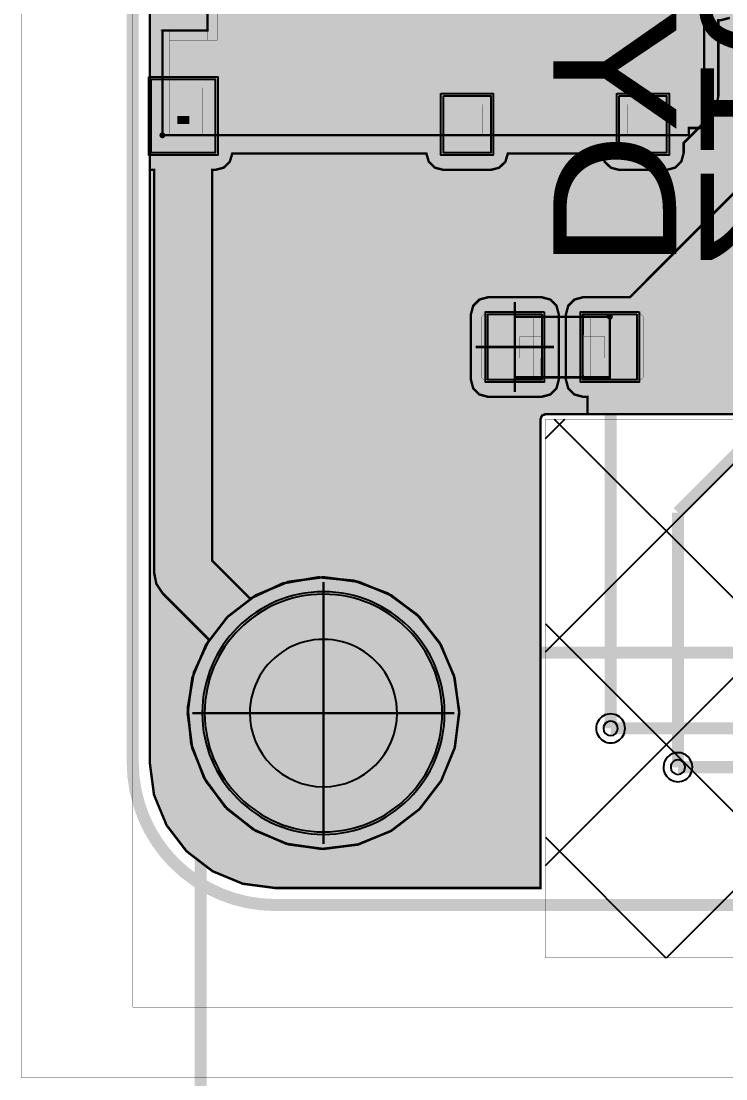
# Model space of a CAD drawing. Header units: millimetres. Extents: x -2 to 105, y -97 to 5.
# Drawn here: x -2.35 to 12.48, y -85.6 to -63.36 of the extents above; entities that cross this region are included whole.
import ezdxf
from ezdxf.enums import TextEntityAlignment as Align

# ---------------------------------------------------------------- set-up
doc = ezdxf.new("R2010")
doc.units = ezdxf.units.MM
doc.header["$MEASUREMENT"] = 0
for name, color, linetype, true_color in [('Board-Outline-Layer', 7, 'Continuous', 0xff00ff), ('Bottom-Layer', 7, 'Continuous', 0x0000ff), ('Bottom-Paste-Mask-Layer', 7, 'Continuous', 0x800000), ('Bottom-Silkscreen-Layer', 7, 'Continuous', 0x66cc33), ('Bottom-Solder-Mask-Layer', 7, 'Continuous', 0xaa00ff), ('Component-Marking-Layer', 7, 'Continuous', 0x66ffcc), ('Component-Shape-Layer', 7, 'Continuous', 0x00cccc), ('Document-Layer', 7, 'Continuous', 0xffffff), ('Hole-Layer', 7, 'Continuous', 0x222222), ('Multi-Layer', 7, 'Continuous', 0xc0c0c0), ('Pin-Soldering-Layer', 7, 'Continuous', 0xcc9999), ('Top-Layer', 7, 'Continuous', 0xff0000), ('Top-Paste-Mask-Layer', 7, 'Continuous', 0x808080), ('Top-Silkscreen-Layer', 7, 'Continuous', 0xffcc00), ('Top-Solder-Mask-Layer', 7, 'Continuous', 0x800080)]:
    doc.layers.add(name, color=color, linetype=linetype, true_color=true_color)
doc.styles.get("Standard").update_dxf_attribs({"font": 'arial.ttf'})

msp = doc.modelspace()

# ---------------------------------------------------------------- hatches: boundary and pattern name
at = {"layer": 'Bottom-Layer'}
for points in [[(8.582677165354333, -71.7301422402845), (8.582677165354337, -81.59102362204726), (3.000005080010159, -81.59102362204727), (2.3162402680995116, -81.50100427679685), (1.6790728981457967, -81.23708091066042), (1.1319248734424954, -80.81723946488621), (0.7120834276682728, -80.27009144018291), (0.448160061531849, -79.63292407022918), (0.3581407162814369, -78.94915925831853), (0.3581407162814322, -2.9490043180086434), (0.44816006153184496, -2.2652395060979953), (0.7120834276682693, -1.6280721361442798), (1.131924873442493, -1.0809241114409762), (1.6790728981457967, -0.6610826656667526), (2.3162402680995116, -0.3971592995303287), (3.0000050800101605, -0.30713995427991597), (80.00016002032007, -0.30713995427991597), (80.6839248322307, -0.3971592995303287), (81.32109220218443, -0.6610826656667534), (81.86824022688772, -1.0809241114409773), (82.28808167266195, -1.6280721361442805), (82.55200503879837, -2.265239506097997), (82.64202438404878, -2.949004318008644), (82.6420243840488, -78.94915925831853), (82.55200503879838, -79.63292407022918), (82.28808167266195, -80.27009144018291), (81.86824022688772, -80.8172394648862), (81.32109220218443, -81.23708091066041), (80.6839248322307, -81.50100427679683), (80.00016002032007, -81.59102362204726), (24.38298958597917, -81.59102362204726), (24.38298958597918, -71.7301422402845), (24.352487625168024, -71.65650399281522), (24.27884937769876, -71.62600203200407), (19.355178710357425, -71.62600203200407), (19.355178710357425, -70.78124190018026), (19.506248655537714, -70.51620472489856), (19.522675843018106, -70.2115787573095), (19.400983749887953, -69.93183268121962), (19.16692634957195, -69.73616979261935), (18.870037740075496, -69.66599867199736), (18.573149130579043, -69.73616979261935), (18.339091730263032, -69.9318326812196), (18.217399637132875, -70.21157875730948), (18.23382682461326, -70.51620472489854), (18.384896769793546, -70.78124190018025), (18.384896769793546, -71.62600203200407), (8.68681737363475, -71.62600203200407), (8.613179126165488, -71.65650399281522)], [(1.1558547117094242, -77.91192786385574), (1.2532436680634333, -78.6516704296157), (1.538773640692795, -79.34100076200154), (1.992986233823407, -79.93294213803334), (2.5849276098552196, -80.38715473116396), (3.274257942241044, -80.67268470379332), (4.0140005080010175, -80.77007366014733), (4.75374307376099, -80.67268470379332), (5.443073406146814, -80.38715473116396), (6.035014782178627, -79.93294213803334), (6.489227375309239, -79.34100076200154), (6.774757347938602, -78.65167042961572), (6.8721463042926105, -77.91192786385574), (6.774757347938601, -77.17218529809576), (6.489227375309239, -76.48285496570995), (6.035014782178627, -75.89091358967814), (5.443073406146813, -75.43670099654751), (4.753743073760991, -75.15117102391815), (4.014000508001017, -75.05378206756414), (3.274257942241043, -75.15117102391815), (2.5849276098552214, -75.43670099654751), (1.9929862338234072, -75.89091358967814), (1.538773640692794, -76.48285496570995), (1.2532436680634333, -77.17218529809576)], [(1.513995427990856, -77.91192786385574, 1), (6.514005588011177, -77.91192786385574, 1)]]:
    msp.add_hatch(color=256, dxfattribs=at).paths.add_polyline_path(points)
at = {"layer": 'Bottom-Paste-Mask-Layer'}
msp.add_hatch(color=256, dxfattribs=at).paths.add_polyline_path([(1.513995427990856, -77.91192786385574, 1), (6.514005588011177, -77.91192786385574, 1)])
at = {"layer": 'Bottom-Solder-Mask-Layer'}
msp.add_hatch(color=256, dxfattribs=at).paths.add_polyline_path([(1.463195326390653, -77.91192786385574, 1), (6.56480568961138, -77.91192786385574, 1)])
at = {"layer": 'Component-Marking-Layer'}
for points in [[(0.5649580899161805, -65.76007620015241, 1), (0.6849479298958604, -65.76007620015241, 1)], [(0.5649580899161805, -65.76007620015241, 1), (0.6849479298958604, -65.76007620015241, 1)], [(9.982448564897132, -69.57622555245112, 1), (10.102387604775211, -69.57622555245112, 1)], [(9.982448564897132, -69.57622555245112, 1), (10.102387604775211, -69.57622555245112, 1)]]:
    msp.add_hatch(color=256, dxfattribs=at).paths.add_polyline_path(points)
at = {"layer": 'Document-Layer'}
for points in [[(1.5750165100330202, -54.757967995936006), (1.7750165100330206, -54.757967995936006), (1.7750165100330206, -63.757967995936006), (1.5750165100330202, -63.757967995936006)], [(1.5750165100330202, -54.757967995936006), (1.7750165100330206, -54.757967995936006), (1.7750165100330206, -63.757967995936006), (1.5750165100330202, -63.757967995936006)], [(0.5750165100330197, -63.55796799593601), (0.7750165100330202, -63.55796799593601), (0.7750165100330202, -65.75796799593601), (0.5750165100330197, -65.75796799593601)], [(0.5750165100330197, -63.55796799593601), (0.7750165100330202, -63.55796799593601), (0.7750165100330202, -65.75796799593601), (0.5750165100330197, -65.75796799593601)], [(0.7750165100330202, -63.55796799593601), (1.5750165100330202, -63.55796799593601), (1.5750165100330202, -63.757967995936006), (0.7750165100330202, -63.757967995936006)], [(0.7750165100330202, -63.55796799593601), (1.5750165100330202, -63.55796799593601), (1.5750165100330202, -63.757967995936006), (0.7750165100330202, -63.757967995936006)]]:
    msp.add_hatch(color=256, dxfattribs=at).paths.add_polyline_path(points)
at = {"layer": 'Hole-Layer'}
msp.add_hatch(color=256, dxfattribs=at).paths.add_polyline_path([(2.4639979679959363, -77.91192786385574, 1), (5.5640030480060965, -77.91192786385574, 1)])
at = {"layer": 'Multi-Layer'}
h = msp.add_hatch(dxfattribs=at)
h.set_pattern_fill('ANSI37', color=256, style=0)
h.set_pattern_definition([(45, (0, 0), (-2.245064030267287, 2.245064030267288), []), (135, (0, 0), (-2.245064030267287, -2.245064030267288), [])])
h.paths.add_polyline_path([(8.68681737363475, -83.05856489712981), (8.68681737363475, -71.7301422402845), (24.27884937769876, -71.7301422402845), (24.27884937769876, -83.05856489712981)])
msp.add_hatch(color=256, dxfattribs=at).paths.add_polyline_path([(1.513995427990856, -77.91192786385574, 1), (6.514005588011177, -77.91192786385574, 1)])
msp.add_hatch(color=256, dxfattribs=at).paths.add_polyline_path([(1.513995427990856, -77.91192786385574, 1), (6.514005588011177, -77.91192786385574, 1)])
msp.add_hatch(color=256, dxfattribs=at).paths.add_polyline_path([(1.513995427990856, -77.91192786385574, 1), (6.514005588011177, -77.91192786385574, 1)])
at = {"layer": 'Pin-Soldering-Layer'}
for points in [[(1.4749403098806202, -64.76007620015241), (1.4749403098806202, -65.76007620015241), (0.6249530099060204, -65.76007620015241), (0.6249530099060204, -64.76007620015241)], [(1.4749403098806202, -64.76007620015241), (1.4749403098806202, -65.76007620015241), (0.6249530099060204, -65.76007620015241), (0.6249530099060204, -64.76007620015241)], [(7.362570485140972, -65.11008890017781), (7.362570485140972, -65.76007620015241), (6.7125831851663715, -65.76007620015241), (6.7125831851663715, -65.11008890017781)], [(7.362570485140972, -65.11008890017781), (7.362570485140972, -65.76007620015241), (6.7125831851663715, -65.76007620015241), (6.7125831851663715, -65.11008890017781)], [(11.062595885191772, -65.11008890017781), (11.062595885191772, -65.76007620015241), (10.412608585217173, -65.76007620015241), (10.412608585217173, -65.11008890017781)], [(11.062595885191772, -65.11008890017781), (11.062595885191772, -65.76007620015241), (10.412608585217173, -65.76007620015241), (10.412608585217173, -65.11008890017781)], [(8.042418084836171, -69.57627635255272), (8.44241808483617, -69.57627635255272), (8.44241808483617, -70.85125730251461), (8.042418084836171, -70.85125730251461)], [(8.042418084836171, -69.57627635255272), (8.44241808483617, -69.57627635255272), (8.44241808483617, -70.85125730251461), (8.042418084836171, -70.85125730251461)], [(10.042418084836171, -69.57627635255272), (10.042418084836171, -70.85125730251461), (9.642418084836171, -70.85125730251461), (9.642418084836171, -69.57627635255272)], [(10.042418084836171, -69.57627635255272), (10.042418084836171, -70.85125730251461), (9.642418084836171, -70.85125730251461), (9.642418084836171, -69.57627635255272)]]:
    msp.add_hatch(color=256, dxfattribs=at).paths.add_polyline_path(points)
at = {"layer": 'Top-Layer'}
for points in [[(0.3581407162814369, -78.94915925831853), (0.35814071628143607, -66.48744891610846), (0.37278930527958015, -66.48835054575834), (0.3874625349250697, -66.48865125730254), (0.45032766065532165, -66.48865125730254), (0.45032766065532176, -74.96039370078742), (0.49692408641825275, -75.19464988391506), (0.6296194879550091, -75.39324272527247), (1.6070343709471895, -76.37065844940041), (1.2865468045201953, -77.05753118301712), (1.1578746618743676, -77.80449163185449), (1.230067153098567, -78.55900781897789), (1.49804714955801, -79.26801639009533), (1.9429682464465803, -79.88165443484472), (2.5335401862468188, -80.35676622836385), (3.228229429173436, -80.65993827223076), (3.9781801096408445, -80.76984918746152), (4.730649954735205, -80.67876919710108), (5.432719524601277, -80.39310374331211), (6.035013912564802, -79.9329430076468), (6.4951751665473205, -79.33064901568471), (6.780841224517251, -78.62857969165444), (6.871921862431752, -77.8761099249412), (6.76201159258721, -77.12615914988788), (6.458840146550187, -76.4314696460603), (5.983728861260599, -75.84089729739262), (5.370091199397844, -75.3959756724248), (4.661082858896618, -75.12799506581288), (3.906566733900298, -75.05580192527358), (3.159606174331628, -75.1844734251065), (2.472733164912714, -75.50496040043026), (1.6746101092202192, -74.70683665789555), (1.6746101092202188, -66.48865125730254), (1.737475234950469, -66.48865125730254), (1.9130286890053736, -66.44267357122804), (2.0435074490481684, -66.31654563607856), (2.0954100940121445, -66.14265176530355), (6.1796419760919985, -66.14265176530355), (6.2315446210559795, -66.31654563607856), (6.362023381098773, -66.44267357122803), (6.537576835153672, -66.48865125730252), (7.537576835153672, -66.48865125730252), (7.713130289208572, -66.44267357122803), (7.843609049251366, -66.31654563607856), (7.8955116942153465, -66.14265176530355), (9.879667376142798, -66.14265176530355), (9.931570021106777, -66.31654563607856), (10.06204878114957, -66.44267357122803), (10.237602235204472, -66.48865125730252), (11.23760223520447, -66.48865125730252), (11.416672593345186, -66.44066949945037), (11.547761193633745, -66.3095808991618), (11.595742951485905, -66.1305105410211), (11.595742951485905, -65.923107789632), (12.145304463622283, -65.373548644153), (12.278000680829383, -65.17495541507084), (12.324597409194821, -64.94069850139701), (12.324597409194821, -63.33877825755653), (12.387462534925072, -63.33877825755653), (12.566532893065789, -63.29079649970437), (12.697621493354347, -63.159707899415814), (12.745603251206505, -62.980637541275094), (12.745603251206504, -61.080637541275095), (12.697621493354347, -60.901567183134375), (12.566532893065789, -60.77047858284582), (12.387462534925072, -60.72249682499366), (12.324597409194821, -60.72249682499366), (12.324597409194821, -57.36875031750065), (12.387462534925072, -57.36875031750065), (12.566532893065789, -57.32076855964849), (12.697621493354347, -57.189679959359935), (12.745603251206505, -57.010609601219215), (12.745603251206504, -55.11060960121922), (12.697621493354347, -54.9315392430785), (12.566532893065789, -54.80045064278994), (12.387462534925072, -54.752468884937784), (11.037449834899672, -54.752468884937784), (10.865810740228302, -54.79627730278495), (10.736162052324106, -54.9169851070836), (10.736162052324106, -49.05125197734243), (10.925539498165431, -48.7957444051834), (10.974173621065974, -48.48144731879271), (10.870878157060128, -48.180651734483696), (10.639411945783646, -47.9625432076873), (10.333014194279563, -47.87728856384178), (10.02215900431801, -47.94449709974274), (10.02215900431801, -40.02092964185929), (9.985229912146789, -39.83527438778182), (9.880064745214165, -39.67788341320199), (8.074258293601265, -37.872074421584), (7.91686715172253, -37.76690890269977), (7.731211582423165, -37.729979679959364), (3.839804064815943, -37.729979679959364), (3.5661876074868, -37.32307398460703), (3.1578053970256366, -37.05166620872289), (2.6766888741597907, -36.95698198587137), (2.195917498049335, -37.05340342821889), (1.7885183015978807, -37.326284547687116), (1.5163734100784803, -37.734175916376635), (1.4208204216408438, -38.2151206502413), (1.5163734100784798, -38.69606538410597), (1.78851830159788, -39.10395675279549), (2.1959174980493343, -39.37683787226371), (2.6766888741597903, -39.473259314611234), (3.1578053970256366, -39.37857509175971), (3.5661876074868, -39.10716731587557), (3.839804064815943, -38.70026162052324), (7.530259413002852, -38.70026162052324), (8.49754074081525, -39.667544308890896), (8.161392790948845, -39.803094944943744), (7.946720689738756, -40.09513142912982), (7.917653786775573, -40.45641322259006), (8.082875285750573, -40.7790140214269), (8.082875285750573, -43.04571427614412), (8.0401869236166, -42.879121356850376), (7.942060947946738, -42.73788825195167), (5.5960563759375965, -40.39188367994253), (5.438665317708237, -40.28671833703415), (5.2530099060198125, -40.249789179578364), (3.8311560140256975, -40.249789179578364), (3.550484468954757, -39.8477310281338), (3.137438429473324, -39.583495824907125), (2.6547548972171855, -39.497217895839064), (2.175748017967134, -39.60200187833001), (1.773173495675184, -39.881932275673606), (1.50817782746128, -40.29449084022342), (1.4210108452596169, -40.777014612248585), (1.5249122235428942, -41.25621371173268), (1.8041005231584646, -41.65930323865357), (2.216170212675341, -41.925058472538055), (2.698532586927062, -42.013114212054454), (3.177922280385694, -41.91009579058929), (3.581525443969298, -41.63165053618397), (3.8480393416299936, -41.22007112014225), (5.052057936466192, -41.22007112014225), (7.113873507747018, -43.28188669142307), (7.113873507747017, -53.080003190304176), (4.338057310517447, -55.85582169164339), (1.9842925629588288, -55.85582169164339), (1.9641590637512747, -55.79856068124796), (1.9346450616210606, -55.74552197104396), (1.9801093154165381, -55.65006050613807), (1.9957175514351029, -55.54548387096776), (1.9957175514351029, -54.928567437134895), (2.1374752349504704, -54.92856743713489), (2.3165455930911865, -54.88058567928273), (2.4476341933797463, -54.749497078994175), (2.4956159512319034, -54.570426720853455), (2.4956159512319034, -53.592983156037384), (3.1118103486562303, -52.976788758613054), (3.2445058860432314, -52.77819585267968), (3.291102362204725, -52.5439395478791), (3.291102362204725, -49.474323022309335), (3.652128149064084, -49.172551799397326), (3.877035381278872, -48.759245343298815), (3.9343658949083813, -48.29221354356543), (3.816100771757754, -47.836780946575054), (3.5387819593486585, -47.456649698136786), (3.14119852008117, -47.204989414072216), (2.6789611379222795, -47.11700025400051), (2.216723755763388, -47.20498941407221), (1.8191403164958975, -47.456649698136786), (1.5418215040868004, -47.836780946575054), (1.4235563809361724, -48.29221354356543), (1.4808868945656812, -48.759245343298815), (1.7057941267804695, -49.172551799397326), (2.066819913639828, -49.474323022309335), (2.0668199136398275, -52.29038235069364), (1.3149187997665241, -53.04228346456694), (0.3581407162814353, -53.042283464566935), (0.3581407162814322, -2.9490043180086434), (0.44816006153184496, -2.2652395060979953), (0.7120834276682693, -1.6280721361442798), (1.131924873442493, -1.0809241114409762), (1.6790728981457967, -0.6610826656667526), (2.3162402680995116, -0.3971592995303287), (3.0000050800101605, -0.30713995427991597), (80.00016002032007, -0.30713995427991597), (80.6839248322307, -0.3971592995303287), (81.32109220218443, -0.6610826656667534), (81.86824022688772, -1.0809241114409773), (82.28808167266195, -1.6280721361442805), (82.55200503879837, -2.265239506097997), (82.64202438404878, -2.949004318008644), (82.6420243840488, -78.94915925831853), (82.55200503879838, -79.63292407022918), (82.28808167266195, -80.27009144018291), (81.86824022688772, -80.8172394648862), (81.32109220218443, -81.23708091066041), (80.6839248322307, -81.50100427679683), (80.00016002032007, -81.59102362204726), (24.38298958597918, -81.59102362204726), (24.382989585979175, -72.36728473456948), (26.365252730505464, -72.36728473456948), (26.550908142193887, -72.33035557711369), (26.708299200423248, -72.22519023420533), (26.962299708424258, -71.97118972620432), (27.06746505133263, -71.81379866797494), (27.10439420878842, -71.62814325628652), (27.10439420878842, -64.56692913385827), (27.06746505133263, -64.38127372216985), (26.96229970842426, -64.22388266394049), (26.301898387621623, -63.56348134313785), (26.144507329392262, -63.45831600022949), (25.95885191770384, -63.42138684277369), (23.672847345694695, -63.42138684277369), (23.487191934006272, -63.45831600022949), (23.32980087577691, -63.56348134313785), (22.24923445464407, -64.6440477642707), (22.1440691117357, -64.80143882250006), (22.107139954279912, -64.98709423418848), (22.107139954279912, -65.52904749809501), (21.88727711455423, -65.529047498095), (21.708206756413514, -65.57702925594715), (21.577118156124957, -65.70811785623572), (21.5291363982728, -65.88718821437644), (21.5291363982728, -67.23720091440184), (21.57711815612496, -67.41627127254256), (21.708206756413514, -67.54735987283111), (21.88727711455423, -67.59534163068327), (23.29728473456947, -67.59534163068328), (23.46391769199411, -67.55421547267716), (23.59228092456184, -67.44028222951616), (23.720644157129584, -67.55421547267716), (23.88727711455423, -67.59534163068327), (25.29728473456947, -67.59534163068328), (25.476355092710186, -67.54735987283112), (25.607443692998743, -67.41627127254256), (25.655425450850903, -67.23720091440184), (25.655425450850903, -65.88718821437644), (25.607443692998743, -65.70811785623572), (25.476355092710186, -65.57702925594717), (25.29728473456947, -65.52904749809501), (23.88727711455423, -65.529047498095), (23.72064415712959, -65.57017365610112), (23.59228092456186, -65.68410689926213), (23.463917691994116, -65.57017365610112), (23.29728473456947, -65.52904749809501), (23.07742189484379, -65.52904749809501), (23.07742189484379, -65.1880462037421), (23.87379931524832, -64.39166878333758), (25.757899948150214, -64.39166878333758), (26.13411226822454, -64.7678811034119), (26.13411226822454, -71.39700279400559), (22.975821691643382, -71.39700279400559), (22.975821691643382, -71.25294894589791), (23.195684531369064, -71.25294894589793), (23.362317488793703, -71.2118227878918), (23.490680721361436, -71.09788954473079), (23.619043953929182, -71.2118227878918), (23.785676911353825, -71.25294894589791), (25.195684531369064, -71.25294894589793), (25.37475488950978, -71.20496718804577), (25.50584348979834, -71.07387858775719), (25.553825247650497, -70.89480822961649), (25.5538252476505, -69.54479552959107), (25.50584348979834, -69.36572517145036), (25.37475488950978, -69.2346365711618), (25.195684531369064, -69.18665481330964), (23.785676911353825, -69.18665481330963), (23.61904395392919, -69.22778097131575), (23.490680721361453, -69.34171421447677), (23.36231748879371, -69.22778097131575), (23.195684531369064, -69.18665481330964), (21.78567691135383, -69.18665481330963), (21.606606553213112, -69.23463657116179), (21.47551795292455, -69.36572517145036), (21.427536195072395, -69.54479552959107), (21.427536195072395, -70.09900019800041), (20.85214204198052, -70.09900019800041), (20.58710486669881, -69.94793025282013), (20.28247889910976, -69.93150306533974), (20.00273282301988, -70.05319515846989), (19.80706993441963, -70.28725255878591), (19.736898813797634, -70.58414116828236), (19.80706993441963, -70.8810297777788), (20.00273282301988, -71.11508717809481), (20.28247889910976, -71.23677927122496), (20.58710486669881, -71.22035208374457), (20.85214204198052, -71.0692821385643), (21.472909221598233, -71.0692821385643), (21.604322890257535, -71.20363745700726), (21.78567691135383, -71.25294894589791), (22.005539751079503, -71.25294894589791), (22.005539751079503, -71.62600203200407), (14.097679890078442, -71.62600203200407), (14.101942014173792, -71.58908288495276), (14.103365506731016, -71.55194580389163), (14.103365506731016, -71.3624155448311), (14.18449326898654, -71.3624155448311), (14.363563627127256, -71.31443378697894), (14.494652227415814, -71.18334518669037), (14.542633985267972, -71.00427482854965), (14.542633985267972, -69.81122629010227), (14.693815087630176, -69.66004518774007), (14.693815087630176, -71.00427482854965), (14.741796845482334, -71.18334518669037), (14.87288544577089, -71.31443378697894), (15.051955803911609, -71.3624155448311), (16.18449326898654, -71.3624155448311), (16.363563627127256, -71.31443378697894), (16.494652227415816, -71.18334518669037), (16.542633985267972, -71.00427482854965), (16.542633985267972, -69.62726187452375), (16.494652227415816, -69.44819151638305), (16.363563627127256, -69.31710291609447), (16.18449326898654, -69.26912115824231), (15.084739117127924, -69.26912115824231), (17.869081521987884, -66.48477875338236), (17.97424686489626, -66.327387695153), (18.011176022352046, -66.14173228346456), (18.011176022352046, -52.98743271256187), (18.162245967532332, -52.72239553728016), (18.178673155012728, -52.4177695696911), (18.05698106188257, -52.13802349360122), (17.822923661566563, -51.942360605000964), (17.526035052070107, -51.87218948437897), (17.229146442573654, -51.942360605000964), (16.995089042257643, -52.13802349360122), (16.873396949127486, -52.4177695696911), (16.889824136607878, -52.72239553728016), (17.040894081788167, -52.98743271256187), (17.040894081788167, -54.97756262730429), (16.88349049032528, -54.714251654848525), (16.624424018862655, -54.54995581745475), (16.319135185618755, -54.519834610347594), (16.03295614656805, -54.63033400595241), (15.827129540090795, -54.85780700849793), (15.745702493018264, -55.15357413788532), (13.32218086053688, -57.577095770366704), (13.21701551762851, -57.73448682859606), (13.180086360172723, -57.92014224028448), (13.180086360172723, -66.44878132991298), (10.46174805584643, -69.16711963423927), (9.476149352298705, -69.16711963423927), (9.29707899415799, -69.21510139209143), (9.16599039386943, -69.34618999238), (9.118008636017272, -69.52526035052071), (9.118008636017272, -70.90227330454661), (9.16599039386943, -71.08134366268733), (9.297078994157989, -71.2124322629759), (9.476149352298705, -71.26041402082805), (9.573279146558294, -71.26041402082805), (9.573279146558294, -71.62600203200407), (8.68681737363475, -71.62600203200407), (8.613179126165488, -71.65650399281522), (8.582677165354333, -71.7301422402845), (8.582677165354337, -81.59102362204726), (3.000005080010159, -81.59102362204727), (2.316240268099511, -81.50100427679685), (1.6790728981457956, -81.23708091066042), (1.131924873442493, -80.81723946488621), (0.712083427668271, -80.27009144018291), (0.4481600615318463, -79.63292407022918)], [(0.3874625349250563, -64.5804978409957), (1.7374752349504632, -64.5804978409957), (1.7374752349504632, -66.13051054102111), (0.3874625349250563, -66.13051054102111)], [(6.537576835153663, -64.93051054102109), (7.537576835153667, -64.93051054102109), (7.537576835153667, -66.1305105410211), (6.537576835153663, -66.1305105410211)], [(10.237602235204466, -64.93051054102109), (11.237602235204468, -64.93051054102109), (11.237602235204468, -66.1305105410211), (10.237602235204466, -66.1305105410211)], [(8.96682753365507, -69.52526035052071), (8.918845775802911, -69.34618999238), (8.787757175514352, -69.21510139209143), (8.608686817373636, -69.16711963423927), (7.476149352298706, -69.16711963423927), (7.29707899415799, -69.21510139209143), (7.165990393869429, -69.34618999238), (7.118008636017273, -69.52526035052071), (7.118008636017271, -70.90227330454661), (7.1659903938694285, -71.08134366268733), (7.297078994157989, -71.2124322629759), (7.476149352298705, -71.26041402082805), (8.608686817373636, -71.26041402082805), (8.787757175514352, -71.2124322629759), (8.918845775802911, -71.08134366268733), (8.966827533655069, -70.90227330454661)], [(8.608686817373636, -69.52526035052071), (8.608686817373634, -70.90227330454661), (7.476149352298705, -70.90227330454661), (7.476149352298705, -69.52526035052071)], [(10.608686817373634, -69.52526035052071), (10.608686817373634, -70.90227330454661), (9.476149352298703, -70.90227330454661), (9.476149352298703, -69.52526035052071)], [(1.513995427990856, -77.91192786385574, 1), (6.514005588011177, -77.91192786385574, 1)]]:
    msp.add_hatch(color=256, dxfattribs=at).paths.add_polyline_path(points)
at = {"layer": 'Top-Paste-Mask-Layer'}
for points in [[(0.3874625349250563, -64.5804978409957), (1.7374752349504632, -64.5804978409957), (1.7374752349504632, -66.13051054102111), (0.3874625349250563, -66.13051054102111)], [(6.537576835153663, -64.93051054102109), (7.537576835153667, -64.93051054102109), (7.537576835153667, -66.1305105410211), (6.537576835153663, -66.1305105410211)], [(10.237602235204466, -64.93051054102109), (11.237602235204468, -64.93051054102109), (11.237602235204468, -66.1305105410211), (10.237602235204466, -66.1305105410211)], [(8.592430784861572, -69.5737617475235), (8.592405384810771, -69.99372618745238), (8.14742189484379, -69.99372618745238), (8.14742189484379, -70.44371348742699), (8.58740157480315, -70.44371348742699), (8.592430784861572, -70.85374650749303), (8.542418084836171, -70.90375920751842), (7.392430784861571, -70.90375920751842), (7.34241808483617, -70.85374650749303), (7.34241808483617, -69.5737617475235), (7.392430784861571, -69.5237490474981), (8.542418084836171, -69.5237490474981)], [(8.592430784861572, -69.5737617475235), (8.592405384810771, -69.99372618745238), (8.14742189484379, -69.99372618745238), (8.14742189484379, -70.44371348742699), (8.58740157480315, -70.44371348742699), (8.592430784861572, -70.85374650749303), (8.542418084836171, -70.90375920751842), (7.392430784861571, -70.90375920751842), (7.34241808483617, -70.85374650749303), (7.34241808483617, -69.5737617475235), (7.392430784861571, -69.5237490474981), (8.542418084836171, -69.5237490474981)], [(10.742443484886971, -69.5737617475235), (10.742443484886971, -70.85374650749303), (10.692430784861571, -70.90375920751842), (9.542418084836171, -70.90375920751842), (9.492430784861572, -70.85374650749303), (9.487401574803151, -70.44371348742699), (9.937414274828551, -70.44371348742699), (9.937414274828551, -69.99372618745238), (9.497409194818392, -69.99372618745238), (9.492430784861572, -69.5737617475235), (9.542418084836171, -69.52374904749811), (10.692430784861571, -69.52374904749811)], [(10.742443484886971, -69.5737617475235), (10.742443484886971, -70.85374650749303), (10.692430784861571, -70.90375920751842), (9.542418084836171, -70.90375920751842), (9.492430784861572, -70.85374650749303), (9.487401574803151, -70.44371348742699), (9.937414274828551, -70.44371348742699), (9.937414274828551, -69.99372618745238), (9.497409194818392, -69.99372618745238), (9.492430784861572, -69.5737617475235), (9.542418084836171, -69.52374904749811), (10.692430784861571, -69.52374904749811)], [(1.513995427990856, -77.91192786385574, 1), (6.514005588011177, -77.91192786385574, 1)]]:
    msp.add_hatch(color=256, dxfattribs=at).paths.add_polyline_path(points)
at = {"layer": 'Top-Solder-Mask-Layer'}
for points in [[(0.33666243332485596, -64.5296977393955), (1.7882753365506634, -64.5296977393955), (1.7882753365506634, -66.18131064262131), (0.33666243332485596, -66.18131064262131)], [(6.486776733553463, -64.87971043942089), (7.588376936753867, -64.87971043942089), (7.588376936753867, -66.18131064262128), (6.486776733553463, -66.18131064262128)], [(10.186802133604266, -64.87971043942089), (11.288402336804669, -64.87971043942089), (11.288402336804669, -66.1813106426213), (10.186802133604266, -66.1813106426213)], [(8.659486918973839, -69.47446024892051), (8.659486918973839, -70.95307340614681), (7.425349250698503, -70.95307340614681), (7.425349250698503, -69.47446024892051)], [(10.659486918973837, -69.47446024892051), (10.659486918973837, -70.95307340614681), (9.4253492506985, -70.95307340614681), (9.4253492506985, -69.47446024892051)], [(1.463195326390653, -77.91192786385574, 1), (6.56480568961138, -77.91192786385574, 1)]]:
    msp.add_hatch(color=256, dxfattribs=at).paths.add_polyline_path(points)

# ---------------------------------------------------------------- linework, layer by layer
at = {"layer": 'Board-Outline-Layer', "const_width": 0.25400050800101603}
msp.add_lwpolyline([(0, -78.94915925831853), (0, -2.949004318008644, -0.414), (3.000005080010161, 0.05100076200151668), (80.00016002032007, 0.05100076200151668, -0.414), (83.00016510033022, -2.949004318008644), (83.00016510033022, -78.94915925831853, -0.414), (80.00016002032008, -81.9491643383287), (3.0000050800101605, -81.9491643383287, -0.414)], format="xyb", close=True, dxfattribs=at)
at = {"layer": 'Bottom-Layer'}
for points, const_width in [([(-2.3460045720091443, -85.57817119634241), (-2.3460045720091443, 1.1730022860045726), (88.68917703835409, 1.1730022860045726), (88.68917703835409, -85.57817119634241)], 0.005080010160020321), ([(1.1558547117094242, -77.91192786385574), (1.2532436680634333, -78.6516704296157), (1.538773640692795, -79.34100076200154), (1.992986233823407, -79.93294213803334), (2.5849276098552196, -80.38715473116396), (3.274257942241044, -80.67268470379332), (4.0140005080010175, -80.77007366014733), (4.75374307376099, -80.67268470379332), (5.443073406146814, -80.38715473116396), (6.035014782178627, -79.93294213803334), (6.489227375309239, -79.34100076200154), (6.774757347938602, -78.65167042961572), (6.8721463042926105, -77.91192786385574), (6.774757347938601, -77.17218529809576), (6.489227375309239, -76.48285496570995), (6.035014782178627, -75.89091358967814), (5.443073406146813, -75.43670099654751), (4.753743073760991, -75.15117102391815), (4.014000508001017, -75.05378206756414), (3.274257942241043, -75.15117102391815), (2.5849276098552214, -75.43670099654751), (1.9929862338234072, -75.89091358967814), (1.538773640692794, -76.48285496570995), (1.2532436680634333, -77.17218529809576)], 0.05080010160020321)]:
    msp.add_lwpolyline(points, close=True, dxfattribs=dict(at, const_width=const_width))
for points, const_width in [([(18.384896769793546, -71.62600203200407), (8.68681737363475, -71.62600203200407), (8.613179126165488, -71.65650399281522), (8.582677165354333, -71.7301422402845), (8.582677165354337, -81.59102362204726), (3.000005080010159, -81.59102362204727), (2.3162402680995116, -81.50100427679685), (1.6790728981457967, -81.23708091066042), (1.1319248734424954, -80.81723946488621), (0.7120834276682728, -80.27009144018291), (0.448160061531849, -79.63292407022918), (0.3581407162814369, -78.94915925831853), (0.3581407162814322, -2.9490043180086434)], 0.05080010160020321), ([(4.014000508001017, -77.91192786385574), (4.014000508001017, -75.15538227076455)], 0.05080010160020321), ([(14.57221488442977, -76.6423266446533), (7.599014478028957, -76.6423266446533)], 0.25400050800101603), ([(4.014000508001017, -77.91192786385574), (1.2574549149098304, -77.91192786385574)], 0.05080010160020321), ([(4.014000508001017, -77.91192786385574), (6.7705461010922035, -77.91192786385574)], 0.05080010160020321), ([(4.014000508001017, -77.91192786385574), (4.014000508001017, -80.66847345694693)], 0.05080010160020321), ([(10.058420116840235, -78.23415544831091), (14.56409448818898, -78.23415544831091)], 0.25400050800101603), ([(11.475024130048263, -79.05015748031497), (14.564180848361698, -79.05015748031497)], 0.25400050800101603)]:
    msp.add_lwpolyline(points, dxfattribs=dict(at, const_width=const_width))
msp.add_lwpolyline([(1.513995427990856, -77.91192786385574, 1), (6.514005588011177, -77.91192786385574, 1)], format="xyb", close=True, dxfattribs=at)
at = {"layer": 'Bottom-Paste-Mask-Layer'}
msp.add_lwpolyline([(1.513995427990856, -77.91192786385574, 1), (6.514005588011177, -77.91192786385574, 1)], format="xyb", close=True, dxfattribs=at)
at = {"layer": 'Bottom-Solder-Mask-Layer'}
msp.add_lwpolyline([(1.4631953263906539, -77.91192786385574, 1), (6.564805689611381, -77.91192786385574, 1)], format="xyb", close=True, dxfattribs=at)
at = {"layer": 'Component-Marking-Layer', "const_width": 0.005080010160020321}
for points in [[(0.5649580899161804, -65.76007620015241, 1), (0.6849479298958604, -65.76007620015241, 1)], [(0.5649580899161804, -65.76007620015241, 1), (0.6849479298958604, -65.76007620015241, 1)], [(9.982448564897132, -69.57622555245112, 1), (10.102387604775211, -69.57622555245112, 1)], [(9.982448564897132, -69.57622555245112, 1), (10.102387604775211, -69.57622555245112, 1)]]:
    msp.add_lwpolyline(points, format="xyb", close=True, dxfattribs=at)
at = {"layer": 'Component-Shape-Layer', "const_width": 0.05080010160020321}
for points in [[(12.02500381000762, -53.95796799593601), (12.02500381000762, -65.6079806959614), (11.705013970027942, -65.6079806959614), (11.705013970027942, -65.75796799593601), (0.6250292100584196, -65.75796799593601), (0.6250292100584196, -63.55796799593601), (1.5750165100330202, -63.55796799593601), (1.5750165100330202, -54.89797307594617), (0.6250292100584196, -54.89797307594617), (0.6250292100584196, -53.80798069596141), (11.705013970027942, -53.80798069596141), (11.705013970027942, -53.95796799593601)], [(12.02500381000762, -53.95796799593601), (12.02500381000762, -65.6079806959614), (11.705013970027942, -65.6079806959614), (11.705013970027942, -65.75796799593601), (0.6250292100584196, -65.75796799593601), (0.6250292100584196, -63.55796799593601), (1.5750165100330202, -63.55796799593601), (1.5750165100330202, -54.89797307594617), (0.6250292100584196, -54.89797307594617), (0.6250292100584196, -53.80798069596141), (11.705013970027942, -53.80798069596141), (11.705013970027942, -53.95796799593601)], [(10.042418084836171, -69.57627635255272), (10.042418084836171, -70.85125730251461), (8.042418084836171, -70.85125730251461), (8.042418084836171, -69.57627635255272)], [(10.042418084836171, -69.57627635255272), (10.042418084836171, -70.85125730251461), (8.042418084836171, -70.85125730251461), (8.042418084836171, -69.57627635255272)]]:
    msp.add_lwpolyline(points, close=True, dxfattribs=at)
at = {"layer": 'Document-Layer', "const_width": 0.25400050800101603}
msp.add_lwpolyline([(1.4287706375412752, -49.89508001016003), (1.4287545217264999, -96.63518669037326)], dxfattribs=at)
at = {"layer": 'Document-Layer', "const_width": 0.005080010160020321}
for points in [[(1.5750165100330202, -54.757967995936006), (1.7750165100330206, -54.757967995936006), (1.7750165100330206, -63.757967995936006), (1.5750165100330202, -63.757967995936006)], [(1.5750165100330202, -54.757967995936006), (1.7750165100330206, -54.757967995936006), (1.7750165100330206, -63.757967995936006), (1.5750165100330202, -63.757967995936006)], [(0.5750165100330197, -63.55796799593601), (0.7750165100330202, -63.55796799593601), (0.7750165100330202, -65.75796799593601), (0.5750165100330197, -65.75796799593601)], [(0.5750165100330197, -63.55796799593601), (0.7750165100330202, -63.55796799593601), (0.7750165100330202, -65.75796799593601), (0.5750165100330197, -65.75796799593601)], [(0.7750165100330202, -63.55796799593601), (1.5750165100330202, -63.55796799593601), (1.5750165100330202, -63.757967995936006), (0.7750165100330202, -63.757967995936006)], [(0.7750165100330202, -63.55796799593601), (1.5750165100330202, -63.55796799593601), (1.5750165100330202, -63.757967995936006), (0.7750165100330202, -63.757967995936006)]]:
    msp.add_lwpolyline(points, close=True, dxfattribs=at)
at = {"layer": 'Hole-Layer'}
for points in [[(2.4639979679959367, -77.91192785888391, 1), (5.5640030480060965, -77.91192786433633), (5.5640030480060965, -77.91192786882756, 1), (2.4639979679959367, -77.91192786337514)], [(9.905920751841506, -78.23415544823071, 1), (10.210919481838964, -78.23415544841207), (10.210919481838964, -78.23415544839112, 1), (9.905920751841506, -78.23415544820976)], [(11.322524765049533, -79.05015748023476, 1), (11.627523495046992, -79.05015748041612), (11.627523495046992, -79.05015748039517, 1), (11.322524765049533, -79.05015748021381)]]:
    msp.add_lwpolyline(points, format="xyb", dxfattribs=at)
at = {"layer": 'Multi-Layer', "const_width": 0.005080010160020321}
msp.add_lwpolyline([(8.68681737363475, -83.05856489712981), (8.68681737363475, -71.7301422402845), (24.27884937769876, -71.7301422402845), (24.27884937769876, -83.05856489712981)], close=True, dxfattribs=at)
at = {"layer": 'Multi-Layer'}
msp.add_lwpolyline([(1.513995427990856, -77.91192786385574, 1), (6.514005588011177, -77.91192786385574, 1)], format="xyb", close=True, dxfattribs=at)
msp.add_lwpolyline([(1.513995427990856, -77.91192786385574, 1), (6.514005588011177, -77.91192786385574, 1)], format="xyb", close=True, dxfattribs=at)
msp.add_lwpolyline([(1.513995427990856, -77.91192786385574, 1), (6.514005588011177, -77.91192786385574, 1)], format="xyb", close=True, dxfattribs=at)
for points in [[(9.753418846837695, -78.2341554481112, 1), (10.363421386842775, -78.23415544867491), (10.363421386842775, -78.23415544851063, 1), (9.753418846837695, -78.2341554479469)], [(11.170022860045723, -79.05015748011525, 1), (11.780025400050802, -79.05015748067896), (11.780025400050802, -79.05015748051468, 1), (11.170022860045723, -79.05015747995097)]]:
    msp.add_lwpolyline(points, format="xyb", dxfattribs=at)
at = {"layer": 'Pin-Soldering-Layer', "const_width": 0.005080010160020321}
for points in [[(1.4749403098806202, -64.76007620015241), (1.4749403098806202, -65.76007620015241), (0.6249530099060204, -65.76007620015241), (0.6249530099060204, -64.76007620015241)], [(1.4749403098806202, -64.76007620015241), (1.4749403098806202, -65.76007620015241), (0.6249530099060204, -65.76007620015241), (0.6249530099060204, -64.76007620015241)], [(7.362570485140972, -65.11008890017781), (7.362570485140972, -65.76007620015241), (6.7125831851663715, -65.76007620015241), (6.7125831851663715, -65.11008890017781)], [(7.362570485140972, -65.11008890017781), (7.362570485140972, -65.76007620015241), (6.7125831851663715, -65.76007620015241), (6.7125831851663715, -65.11008890017781)], [(11.062595885191772, -65.11008890017781), (11.062595885191772, -65.76007620015241), (10.412608585217173, -65.76007620015241), (10.412608585217173, -65.11008890017781)], [(11.062595885191772, -65.11008890017781), (11.062595885191772, -65.76007620015241), (10.412608585217173, -65.76007620015241), (10.412608585217173, -65.11008890017781)], [(8.042418084836171, -69.57627635255272), (8.44241808483617, -69.57627635255272), (8.44241808483617, -70.85125730251461), (8.042418084836171, -70.85125730251461)], [(8.042418084836171, -69.57627635255272), (8.44241808483617, -69.57627635255272), (8.44241808483617, -70.85125730251461), (8.042418084836171, -70.85125730251461)], [(10.042418084836171, -69.57627635255272), (10.042418084836171, -70.85125730251461), (9.642418084836171, -70.85125730251461), (9.642418084836171, -69.57627635255272)], [(10.042418084836171, -69.57627635255272), (10.042418084836171, -70.85125730251461), (9.642418084836171, -70.85125730251461), (9.642418084836171, -69.57627635255272)]]:
    msp.add_lwpolyline(points, close=True, dxfattribs=at)
at = {"layer": 'Top-Layer'}
for points, const_width in [([(0, -84.09916941833885), (0, 0.10199898399796609), (85.5781711963424, 0.10199898399796609), (85.5781711963424, -84.09916941833885)], 0.005080010160020321), ([(8.96682753365507, -69.52526035052071), (8.918845775802911, -69.34618999238), (8.787757175514352, -69.21510139209143), (8.608686817373636, -69.16711963423927), (7.476149352298706, -69.16711963423927), (7.29707899415799, -69.21510139209143), (7.165990393869429, -69.34618999238), (7.118008636017273, -69.52526035052071), (7.118008636017271, -70.90227330454661), (7.1659903938694285, -71.08134366268733), (7.297078994157989, -71.2124322629759), (7.476149352298705, -71.26041402082805), (8.608686817373636, -71.26041402082805), (8.787757175514352, -71.2124322629759), (8.918845775802911, -71.08134366268733), (8.966827533655069, -70.90227330454661)], 0.05080010160020321)]:
    msp.add_lwpolyline(points, close=True, dxfattribs=dict(at, const_width=const_width))
for points, const_width in [([(11.712456184912371, -64.94069850139701), (11.712456184912371, -62.0306375412751)], 0.5080010160020321), ([(13.180086360172723, -66.44878132991298), (10.46174805584643, -69.16711963423927), (9.476149352298705, -69.16711963423927), (9.29707899415799, -69.21510139209143), (9.16599039386943, -69.34618999238), (9.118008636017272, -69.52526035052071), (9.118008636017272, -70.90227330454661), (9.16599039386943, -71.08134366268733), (9.297078994157989, -71.2124322629759), (9.476149352298705, -71.26041402082805), (9.573279146558294, -71.26041402082805), (9.573279146558294, -71.62600203200407), (8.68681737363475, -71.62600203200407), (8.613179126165488, -71.65650399281522), (8.582677165354333, -71.7301422402845), (8.582677165354337, -81.59102362204726), (3.000005080010159, -81.59102362204727), (2.316240268099511, -81.50100427679685), (1.6790728981457956, -81.23708091066042), (1.131924873442493, -80.81723946488621), (0.712083427668271, -80.27009144018291), (0.4481600615318463, -79.63292407022918), (0.3581407162814369, -78.94915925831853), (0.35814071628143607, -66.48744891610846), (0.37278930527958015, -66.48835054575834), (0.3874625349250697, -66.48865125730254), (0.45032766065532165, -66.48865125730254), (0.45032766065532176, -74.96039370078742), (0.49692408641825275, -75.19464988391506), (0.6296194879550091, -75.39324272527247), (1.6070343709471895, -76.37065844940041), (1.2865468045201953, -77.05753118301712), (1.1578746618743676, -77.80449163185449), (1.230067153098567, -78.55900781897789), (1.49804714955801, -79.26801639009533), (1.9429682464465803, -79.88165443484472), (2.5335401862468188, -80.35676622836385), (3.228229429173436, -80.65993827223076), (3.9781801096408445, -80.76984918746152), (4.730649954735205, -80.67876919710108), (5.432719524601277, -80.39310374331211), (6.035013912564802, -79.9329430076468), (6.4951751665473205, -79.33064901568471), (6.780841224517251, -78.62857969165444), (6.871921862431752, -77.8761099249412), (6.76201159258721, -77.12615914988788), (6.458840146550187, -76.4314696460603), (5.983728861260599, -75.84089729739262), (5.370091199397844, -75.3959756724248), (4.661082858896618, -75.12799506581288), (3.906566733900298, -75.05580192527358), (3.159606174331628, -75.1844734251065), (2.472733164912714, -75.50496040043026), (1.6746101092202192, -74.70683665789555), (1.6746101092202188, -66.48865125730254), (1.737475234950469, -66.48865125730254), (1.9130286890053736, -66.44267357122804), (2.0435074490481684, -66.31654563607856), (2.0954100940121445, -66.14265176530355), (6.1796419760919985, -66.14265176530355), (6.2315446210559795, -66.31654563607856), (6.362023381098773, -66.44267357122803), (6.537576835153672, -66.48865125730252), (7.537576835153672, -66.48865125730252), (7.713130289208572, -66.44267357122803), (7.843609049251366, -66.31654563607856), (7.8955116942153465, -66.14265176530355), (9.879667376142798, -66.14265176530355), (9.931570021106777, -66.31654563607856), (10.06204878114957, -66.44267357122803), (10.237602235204472, -66.48865125730252), (11.23760223520447, -66.48865125730252), (11.416672593345186, -66.44066949945037), (11.547761193633745, -66.3095808991618), (11.595742951485905, -66.1305105410211), (11.595742951485905, -65.923107789632), (12.145304463622283, -65.373548644153), (12.278000680829383, -65.17495541507084), (12.324597409194821, -64.94069850139701), (12.324597409194821, -63.33877825755653), (12.387462534925072, -63.33877825755653), (12.566532893065789, -63.29079649970437)], 0.05080010160020321), ([(11.122641605283212, -65.5305105410211), (11.712456184912371, -64.94069850139701)], 0.5080010160020321), ([(1.0663830327660655, -65.5305105410211), (1.0624688849377701, -65.52659639319279)], 0.5080010160020321), ([(1.0624688849377701, -65.52659639319279), (1.0624688849377701, -74.96039370078742)], 0.5080010160020321), ([(7.03757683515367, -65.5305105410211), (1.0663830327660655, -65.5305105410211)], 0.5080010160020321), ([(1.0624688849377701, -65.3555041910084), (1.0624688849377701, -65.52659639319279)], 0.25400050800101603), ([(10.73760223520447, -65.5305105410211), (7.03757683515367, -65.5305105410211)], 0.5080010160020321), ([(10.73760223520447, -65.5305105410211), (11.122641605283212, -65.5305105410211)], 0.5080010160020321), ([(13.665227330454663, -66.6497332994666), (10.058420116840235, -70.25654051308103)], 0.25400050800101603), ([(8.042418084836171, -70.21376682753366), (8.042418084836171, -69.26871983743969)], 0.05080010160020321), ([(8.042418084836171, -70.21376682753366), (7.219608839217679, -70.21376682753366)], 0.05080010160020321), ([(8.042418084836171, -70.21376682753366), (8.865227330454662, -70.21376682753366)], 0.05080010160020321), ([(8.042418084836171, -70.21376682753366), (8.04241808483617, -71.15881381762765)], 0.05080010160020321), ([(10.058420116840235, -78.23415544831091), (10.058420116840235, -70.25654051308103)], 0.25400050800101603), ([(13.618224536449075, -71.5519456438913), (11.475024130048263, -73.6951485902972)], 0.25400050800101603), ([(11.475024130048263, -73.6951485902972), (11.475024130048263, -79.05015748031497)], 0.25400050800101603), ([(1.0624688849377701, -74.96039370078742), (4.014000508001017, -77.91192786385574)], 0.5080010160020321)]:
    msp.add_lwpolyline(points, dxfattribs=dict(at, const_width=const_width))
for points in [[(0.3874625349250563, -64.5804978409957), (1.7374752349504632, -64.5804978409957), (1.7374752349504632, -66.13051054102111), (0.3874625349250563, -66.13051054102111)], [(6.537576835153663, -64.93051054102109), (7.537576835153667, -64.93051054102109), (7.537576835153667, -66.1305105410211), (6.537576835153663, -66.1305105410211)], [(10.237602235204466, -64.93051054102109), (11.237602235204468, -64.93051054102109), (11.237602235204468, -66.1305105410211), (10.237602235204466, -66.1305105410211)], [(8.608686817373636, -69.52526035052071), (8.608686817373634, -70.90227330454661), (7.476149352298705, -70.90227330454661), (7.476149352298705, -69.52526035052071)], [(10.608686817373634, -69.52526035052071), (10.608686817373634, -70.90227330454661), (9.476149352298703, -70.90227330454661), (9.476149352298703, -69.52526035052071)]]:
    msp.add_lwpolyline(points, close=True, dxfattribs=at)
msp.add_lwpolyline([(1.513995427990856, -77.91192786385574, 1), (6.514005588011177, -77.91192786385574, 1)], format="xyb", close=True, dxfattribs=at)
at = {"layer": 'Top-Paste-Mask-Layer'}
for points in [[(0.3874625349250563, -64.5804978409957), (1.7374752349504632, -64.5804978409957), (1.7374752349504632, -66.13051054102111), (0.3874625349250563, -66.13051054102111)], [(6.537576835153663, -64.93051054102109), (7.537576835153667, -64.93051054102109), (7.537576835153667, -66.1305105410211), (6.537576835153663, -66.1305105410211)], [(10.237602235204466, -64.93051054102109), (11.237602235204468, -64.93051054102109), (11.237602235204468, -66.1305105410211), (10.237602235204466, -66.1305105410211)]]:
    msp.add_lwpolyline(points, close=True, dxfattribs=at)
at = {"layer": 'Top-Paste-Mask-Layer', "const_width": 0.005080010160020321}
for points in [[(8.592430784861572, -69.5737617475235), (8.592405384810771, -69.99372618745238), (8.14742189484379, -69.99372618745238), (8.14742189484379, -70.44371348742699), (8.58740157480315, -70.44371348742699), (8.592430784861572, -70.85374650749303), (8.542418084836171, -70.90375920751842), (7.392430784861571, -70.90375920751842), (7.34241808483617, -70.85374650749303), (7.34241808483617, -69.5737617475235), (7.392430784861571, -69.5237490474981), (8.542418084836171, -69.5237490474981)], [(8.592430784861572, -69.5737617475235), (8.592405384810771, -69.99372618745238), (8.14742189484379, -69.99372618745238), (8.14742189484379, -70.44371348742699), (8.58740157480315, -70.44371348742699), (8.592430784861572, -70.85374650749303), (8.542418084836171, -70.90375920751842), (7.392430784861571, -70.90375920751842), (7.34241808483617, -70.85374650749303), (7.34241808483617, -69.5737617475235), (7.392430784861571, -69.5237490474981), (8.542418084836171, -69.5237490474981)], [(10.742443484886971, -69.5737617475235), (10.742443484886971, -70.85374650749303), (10.692430784861571, -70.90375920751842), (9.542418084836171, -70.90375920751842), (9.492430784861572, -70.85374650749303), (9.487401574803151, -70.44371348742699), (9.937414274828551, -70.44371348742699), (9.937414274828551, -69.99372618745238), (9.497409194818392, -69.99372618745238), (9.492430784861572, -69.5737617475235), (9.542418084836171, -69.52374904749811), (10.692430784861571, -69.52374904749811)], [(10.742443484886971, -69.5737617475235), (10.742443484886971, -70.85374650749303), (10.692430784861571, -70.90375920751842), (9.542418084836171, -70.90375920751842), (9.492430784861572, -70.85374650749303), (9.487401574803151, -70.44371348742699), (9.937414274828551, -70.44371348742699), (9.937414274828551, -69.99372618745238), (9.497409194818392, -69.99372618745238), (9.492430784861572, -69.5737617475235), (9.542418084836171, -69.52374904749811), (10.692430784861571, -69.52374904749811)]]:
    msp.add_lwpolyline(points, close=True, dxfattribs=at)
at = {"layer": 'Top-Paste-Mask-Layer'}
msp.add_lwpolyline([(1.513995427990856, -77.91192786385574, 1), (6.514005588011177, -77.91192786385574, 1)], format="xyb", close=True, dxfattribs=at)
at = {"layer": 'Top-Silkscreen-Layer'}
for points, const_width in [([(12.040040640081282, -63.21168910337822), (12.040040640081282, -65.75199898399798)], 0.25400050800101603), ([(12.040040640081282, -63.21168910337822), (12.040040640081282, -65.75199898399798)], 0.25400050800101603), ([(0.7370180340360682, -63.55164338328678), (0.7370180340360682, -64.34935737871477)], 0.25400050800101603), ([(0.7370180340360682, -63.55164338328678), (0.7370180340360682, -64.34935737871477)], 0.25400050800101603), ([(6.306360172720346, -65.75199898399798), (1.968691897383795, -65.75199898399798)], 0.25400050800101603), ([(6.306360172720346, -65.75199898399798), (1.968691897383795, -65.75199898399798)], 0.25400050800101603), ([(10.006360172720347, -65.75199898399798), (7.768666497332997, -65.75199898399798)], 0.25400050800101603), ([(10.006360172720347, -65.75199898399798), (7.768666497332997, -65.75199898399798)], 0.25400050800101603), ([(12.040040640081282, -65.75199898399798), (11.468666497332997, -65.75199898399798)], 0.25400050800101603), ([(12.040040640081282, -65.75199898399798), (11.468666497332997, -65.75199898399798)], 0.25400050800101603), ([(8.566217932435865, -69.2966725933452), (7.281280162560327, -69.2966725933452)], 0.15240030480060962), ([(7.281280162560327, -69.2966725933452), (7.281280162560327, -71.13086106172213)], 0.15240030480060962), ([(8.566217932435865, -69.2966725933452), (7.281280162560327, -69.2966725933452)], 0.15240030480060962), ([(7.281280162560327, -69.2966725933452), (7.281280162560327, -71.13086106172213)], 0.15240030480060962), ([(9.518618237236476, -69.2966725933452), (10.803556007112016, -69.2966725933452)], 0.15240030480060962), ([(9.518618237236476, -69.2966725933452), (10.803556007112016, -69.2966725933452)], 0.15240030480060962), ([(10.803556007112016, -69.2966725933452), (10.803556007112016, -71.13086106172213)], 0.15240030480060962), ([(10.803556007112016, -69.2966725933452), (10.803556007112016, -71.13086106172213)], 0.15240030480060962), ([(7.281280162560327, -71.13086106172213), (8.566217932435865, -71.13086106172213)], 0.15240030480060962), ([(7.281280162560327, -71.13086106172213), (8.566217932435865, -71.13086106172213)], 0.15240030480060962), ([(10.803556007112016, -71.13086106172213), (9.518618237236476, -71.13086106172213)], 0.15240030480060962), ([(10.803556007112016, -71.13086106172213), (9.518618237236476, -71.13086106172213)], 0.15240030480060962)]:
    msp.add_lwpolyline(points, dxfattribs=dict(at, const_width=const_width))
at = {"layer": 'Top-Solder-Mask-Layer'}
for points in [[(0.33666243332485596, -64.5296977393955), (1.7882753365506634, -64.5296977393955), (1.7882753365506634, -66.18131064262131), (0.33666243332485596, -66.18131064262131)], [(6.486776733553463, -64.87971043942089), (7.588376936753867, -64.87971043942089), (7.588376936753867, -66.18131064262128), (6.486776733553463, -66.18131064262128)], [(10.186802133604266, -64.87971043942089), (11.288402336804669, -64.87971043942089), (11.288402336804669, -66.1813106426213), (10.186802133604266, -66.1813106426213)], [(8.659486918973839, -69.47446024892051), (8.659486918973839, -70.95307340614681), (7.425349250698503, -70.95307340614681), (7.425349250698503, -69.47446024892051)], [(10.659486918973837, -69.47446024892051), (10.659486918973837, -70.95307340614681), (9.4253492506985, -70.95307340614681), (9.4253492506985, -69.47446024892051)]]:
    msp.add_lwpolyline(points, close=True, dxfattribs=at)
msp.add_lwpolyline([(1.4631953263906539, -77.91192786385574, 1), (6.564805689611381, -77.91192786385574, 1)], format="xyb", close=True, dxfattribs=at)

# ---------------------------------------------------------------- texts
at = {"layer": 'Bottom-Silkscreen-Layer', "text_generation_flag": 2, "width": 1.1}
for s, p in [('DYC-DE Isidro', (8.077216154432309, -68.58013716027433)), ('21000111', (11.180640543099269, -68.58013716027433))]:
    msp.add_text(s, height=2.5861869905558, rotation=-90, dxfattribs=at).set_placement(p, align=Align.BOTTOM_LEFT)

doc.saveas('drawing.dxf')
